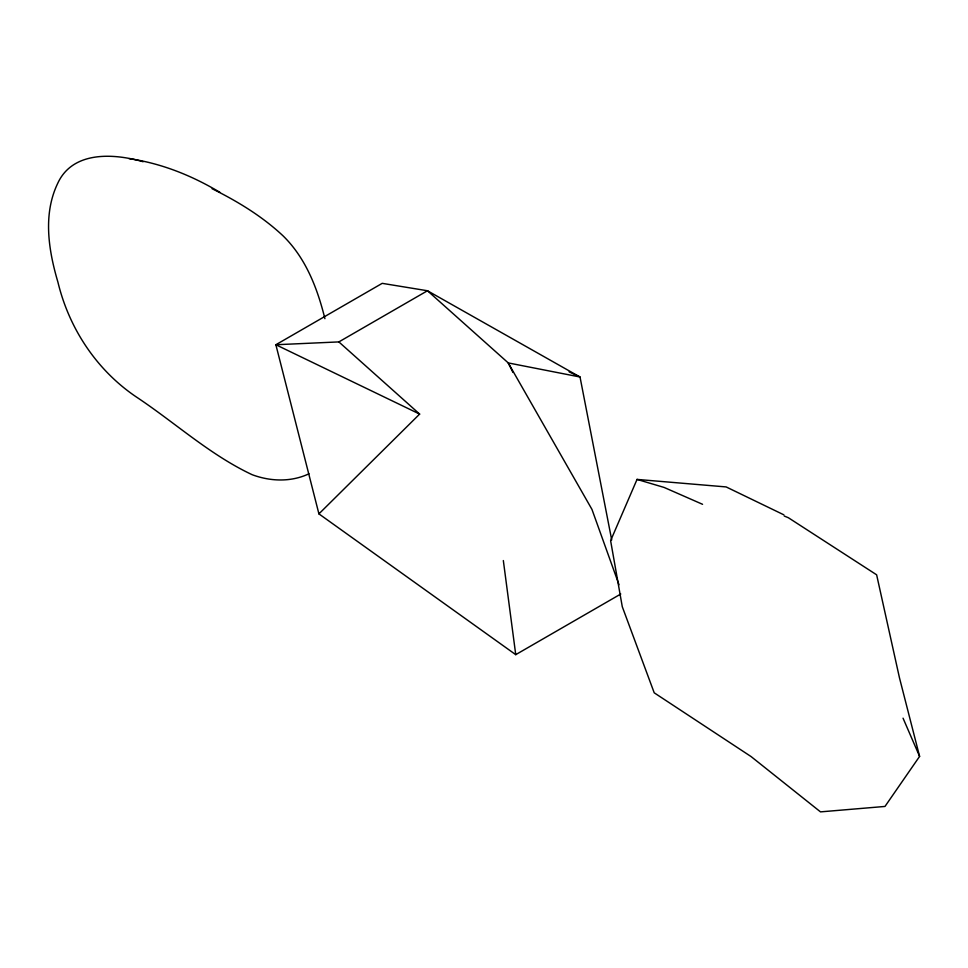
<?xml version="1.0" encoding="UTF-8"?>
<svg xmlns="http://www.w3.org/2000/svg" width="968" height="968" viewBox="0 0 968 968"><rect width="100%" height="100%" fill="white"/><g stroke="black" fill="none" stroke-linecap="round" stroke-linejoin="round"><path stroke-width="1.45" d="M783.886 514.843L726.145 486.928L637.041 479.414L610.614 540.688L622.279 606.706L654.211 692.81L751.059 756.553L820.501 811.874L884.982 806.441L919.6 756.395L899.466 677.818L876.633 574.811L788.388 517.747L784.237 516.029M318.92 513.875L419.64 414.086L338.861 341.91L275.868 344.741L318.92 513.875L515.738 654.658L620.778 594.013M338.861 341.91L427.469 290.751L580.026 377L611.703 539.938M129.022 158.631C161.366 163.302 192.051 175.631 219.99 192.378M143.143 161.741C113.97 153.343 72.552 150.609 57.632 183.521C42.773 214.642 48.557 250.397 57.935 282.196C69.079 328.321 96.34 369.716 135.714 396.553C174.688 422.314 209.693 454.766 252.212 474.731A91.682 74.609 53.5 0 0 308.974 473.788M637.041 479.414L664.096 487.436L702.562 504.304M569.111 371.833L580.026 377L508.26 362.927L427.469 290.751L382.215 283.346L275.868 344.741L419.64 414.086M212.089 188.712C237.559 201.356 262.134 216.251 282.971 235.768C305.767 257.96 317.444 288.355 324.909 318.678M512.943 372.414L508.26 362.927L591.956 509.398L619.012 584.745M903.047 718.183L919.6 756.395M503.336 560.557L515.738 654.658"/></g></svg>
